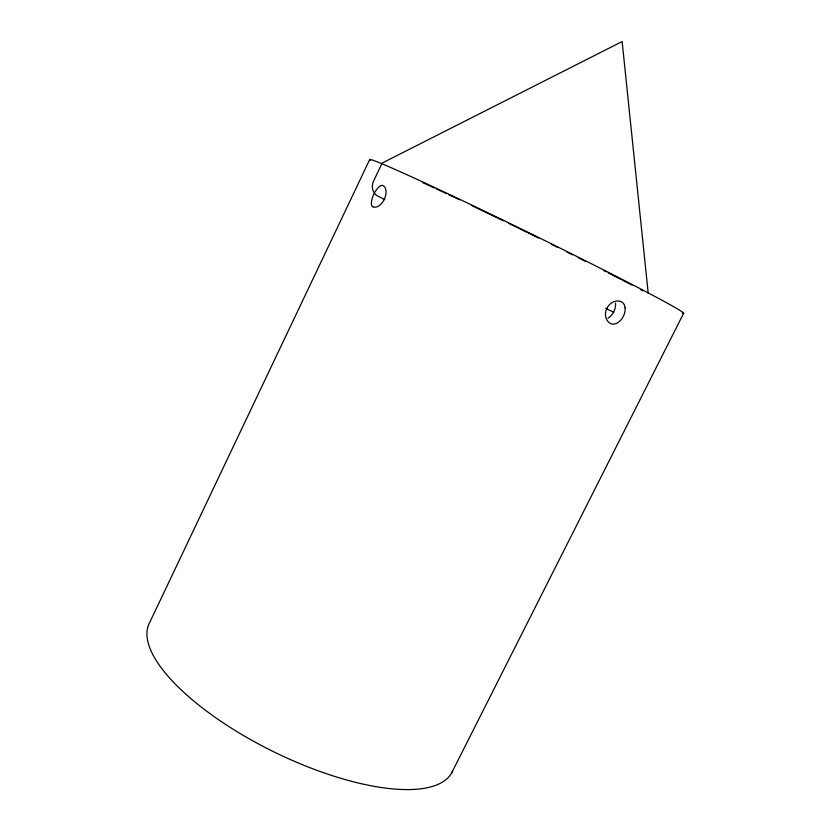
<?xml version="1.0" encoding="UTF-8"?>
<svg xmlns="http://www.w3.org/2000/svg" width="831" height="831" viewBox="0 0 831 831"><rect width="100%" height="100%" fill="white"/><g stroke="black" fill="none" stroke-linecap="round" stroke-linejoin="round"><path stroke-width="1.25" d="M369.66 159.645L149.809 622.274A168.714 60.57 26.1 0 0 273.441 751.64A168.714 60.57 26.1 0 0 452.552 771.189M451.42 773.36L683.664 313.235M384.795 199.575L377.814 196.137A11.852 10.304 -67.8 0 1 374.23 179.714L382.167 163.063L622.139 41.55L648.201 293.218M605.695 308.322L613.829 312.321M615.491 303.076A11.956 7.978 -63.3 0 1 607.939 318.221M370.429 160.445A174.832 4.321 26.1 0 1 528.173 232.379A174.832 4.321 26.1 0 1 682.573 313.339M422.553 182.55A159.916 3.947 26.1 0 1 429.16 185.593M430.167 186.051A159.916 3.947 26.1 0 1 434.291 187.962M436.41 188.949A159.916 3.947 26.1 0 1 446.465 193.644M448.802 194.734A159.916 3.947 26.1 0 1 459.616 199.845M472.018 205.735A159.916 3.947 26.1 0 1 503.316 220.786M508.946 223.508A159.916 3.947 26.1 0 1 538.758 238.092M551.483 244.366A159.916 3.947 26.1 0 1 557.414 247.306M566.815 251.98A159.916 3.947 26.1 0 1 572.601 254.868M578.272 257.714A159.916 3.947 26.1 0 1 585.99 261.588M603.784 270.594A159.916 3.947 26.1 0 1 606.048 271.747M608.282 272.89A159.916 3.947 26.1 0 1 620.934 279.382M622.211 280.047A159.916 3.947 26.1 0 1 631.986 285.126M640.794 289.749A159.916 3.947 26.1 0 1 642.82 290.829M625.078 307.636A12.299 8.144 -63.2 0 0 621.567 301.892A12.299 10.242 -62.7 0 0 613.486 301.85A12.081 10.065 -62.7 0 0 605.799 317.265A12.299 10.242 -62.7 0 0 610.712 323.602A12.299 8.144 -63.2 0 0 617.433 322.916A12.081 7.998 -63.2 0 0 625.078 307.636M372.755 206.742A11.914 7.199 -64.7 0 0 378.801 205.901A11.707 7.074 -64.7 0 0 386.01 190.818A11.914 7.199 -64.7 0 0 382.883 185.521A11.914 4.487 -64.5 0 0 378.552 187.307A11.707 4.415 -64.5 0 0 371.426 202.234A11.914 4.487 -64.5 0 0 372.755 206.742"/></g></svg>
